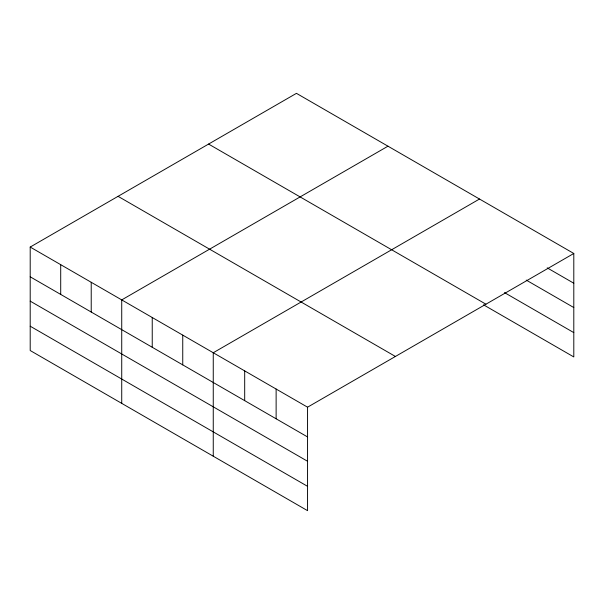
<?xml version="1.0" encoding="UTF-8"?>
<svg xmlns="http://www.w3.org/2000/svg" width="604" height="604" viewBox="0 0 604 604"><rect width="100%" height="100%" fill="white"/><g stroke="black" fill="none" stroke-linecap="round" stroke-linejoin="round"><path stroke-width="0.91" d="M30.2 247.059L307.557 407.187L307.557 510.659L30.2 350.524L30.2 247.059L296.443 93.341L573.8 253.476L573.8 356.941L483.525 304.824M387.972 146.191L121.729 299.901L121.729 403.366M479.501 199.033L213.257 352.744L213.257 456.209M307.557 407.187L573.8 253.476M547.201 267.866L573.8 283.223M526.243 280.097L573.8 307.549M504.483 292.6L573.8 332.615M208.584 144.069L485.941 304.205M118.059 196.33L395.416 356.466M30.2 276.806L307.557 436.941M30.2 301.132L307.557 461.267M30.2 326.198L307.557 486.326M276.126 389.036L276.126 418.791M244.688 370.894L244.688 400.641M182.748 335.129L182.748 364.876M152.238 317.515L152.238 347.262M91.219 282.287L91.219 312.034M60.71 264.673L60.71 294.42"/></g></svg>
